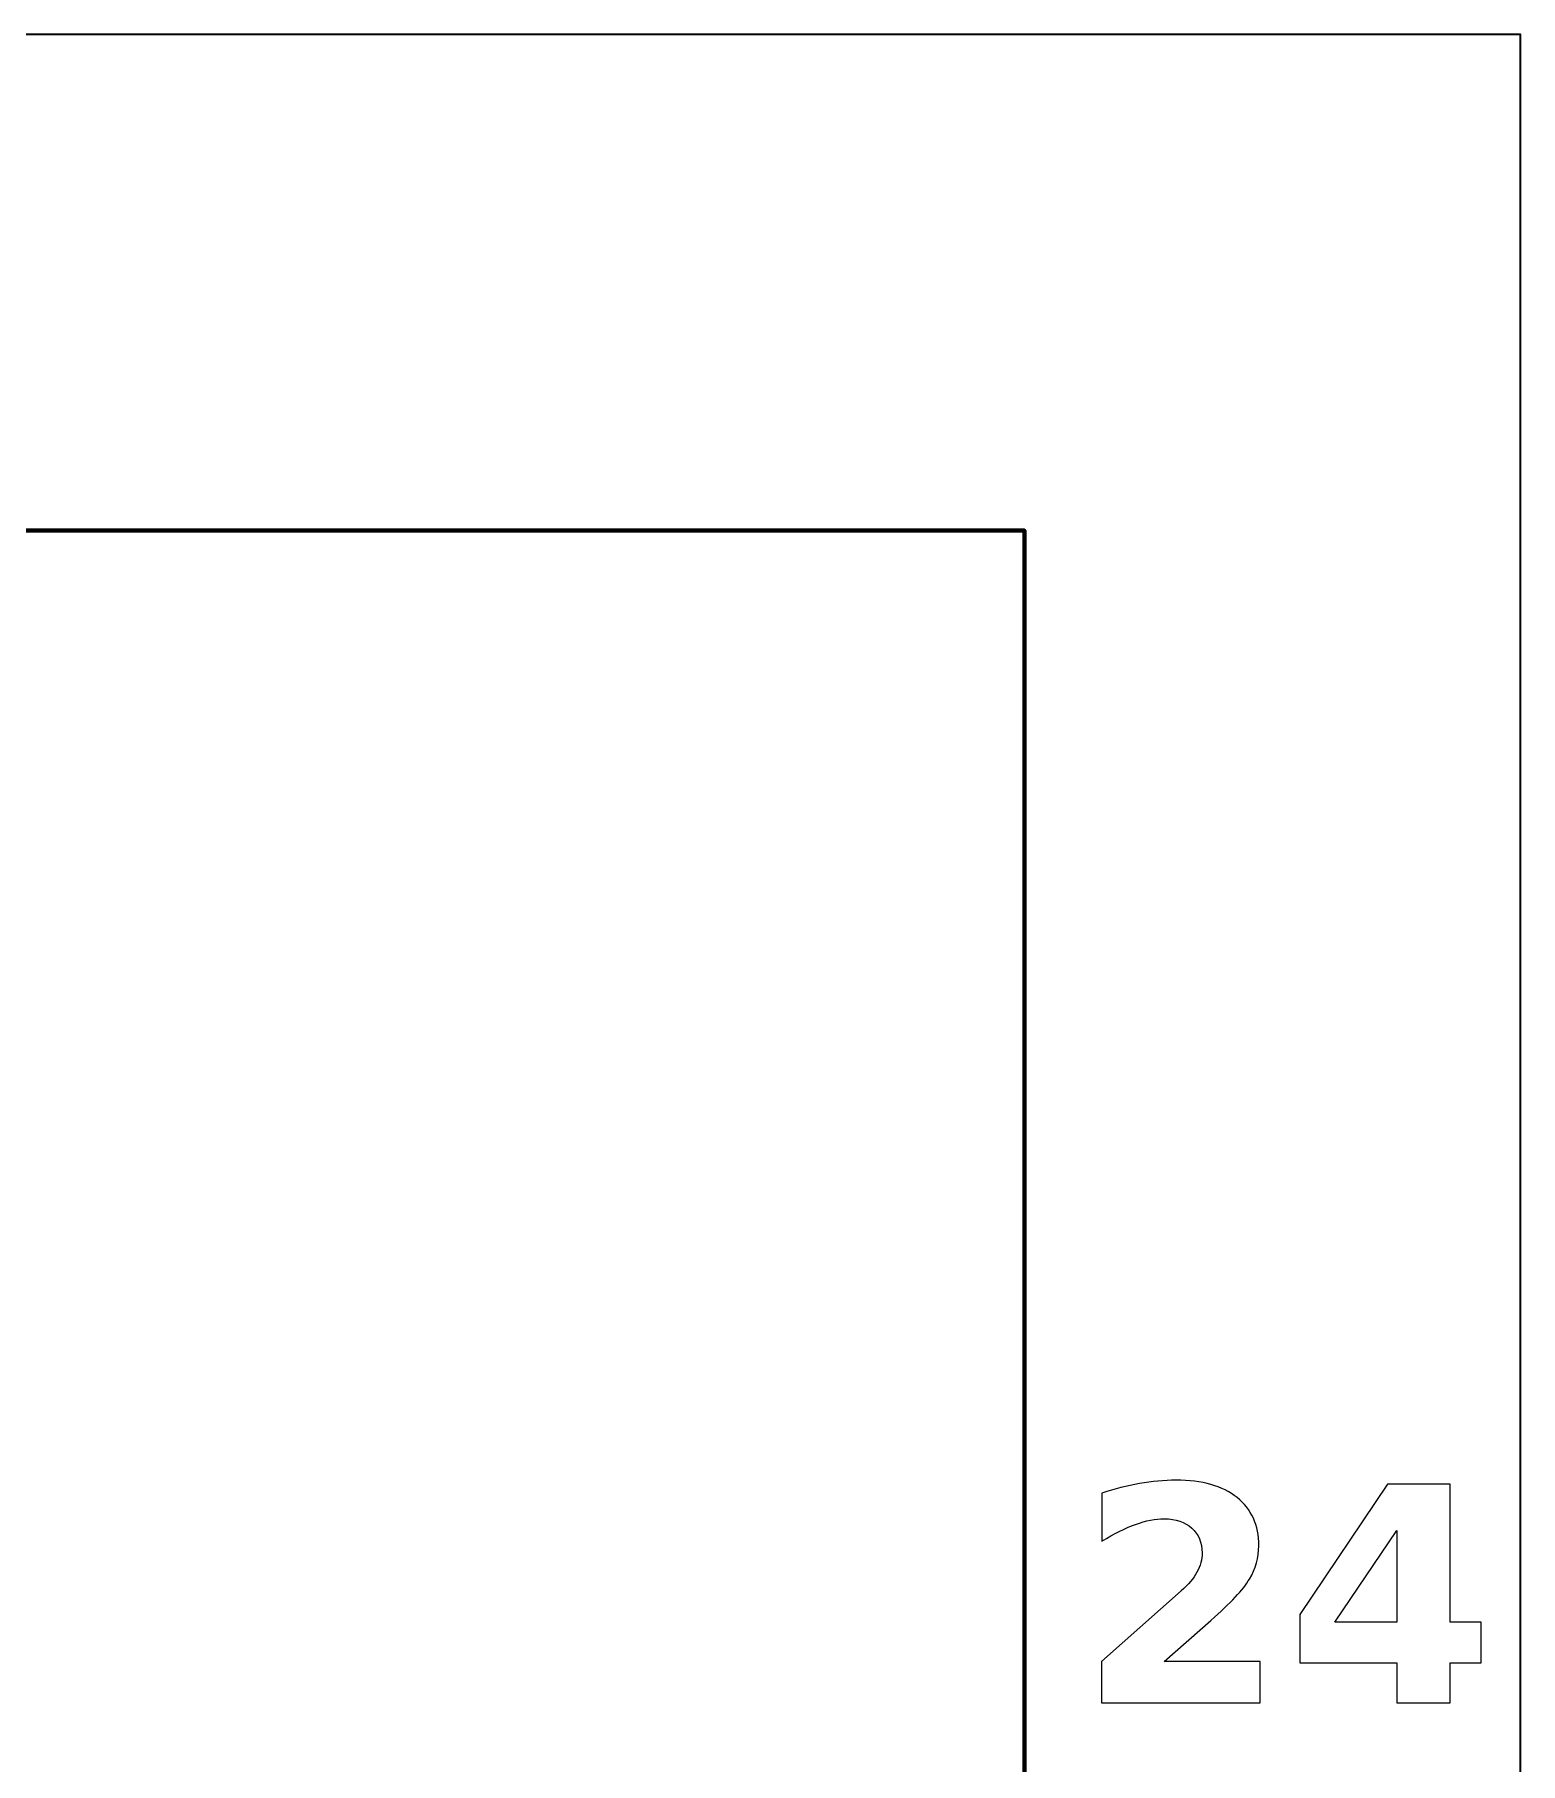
# Model space of a CAD drawing. Header units: centimetres. Extents: x -16.5 to -4.5, y -20.9 to -8.8.
# Drawn here: x -6.597 to -4.5, y -11.29 to -8.85 of the extents above; entities that cross this region are included whole.
import ezdxf

# ---------------------------------------------------------------- set-up
doc = ezdxf.new("R2010")
doc.units = ezdxf.units.CM
doc.header["$MEASUREMENT"] = 0
doc.layers.add('Layer 1', color=7, linetype='Continuous')

msp = doc.modelspace()

# ---------------------------------------------------------------- linework, layer by layer
at = {"layer": 'Layer 1', "color": 7, "lineweight": 35}
msp.add_open_spline([(-16.5, -8.85), (-16.5, -8.85), (-4.5, -8.85), (-4.5, -8.85), (-4.5, -8.85), (-4.5, -8.85), (-4.5, -20.85), (-4.5, -20.85), (-4.5, -20.85), (-4.5, -20.85), (-16.5, -20.85), (-16.5, -20.85), (-16.5, -20.85), (-16.5, -20.85), (-16.5, -8.85), (-16.5, -8.85)], degree=3, knots=[0, 0, 0, 0, 0.25, 0.25, 0.25, 0.25, 0.5, 0.5, 0.5, 0.5, 0.75, 0.75, 0.75, 0.75, 1, 1, 1, 1], dxfattribs=at)
at = {"layer": 'Layer 1', "color": 250, "lineweight": 100}
msp.add_open_spline([(-15.8, -9.55), (-15.8, -9.55), (-5.2, -9.55), (-5.2, -9.55), (-5.2, -9.55), (-5.2, -9.55), (-5.2, -20.15), (-5.2, -20.15), (-5.2, -20.15), (-5.2, -20.15), (-15.8, -20.15), (-15.8, -20.15), (-15.8, -20.15), (-15.8, -20.15), (-15.8, -9.55), (-15.8, -9.55)], degree=3, knots=[0, 0, 0, 0, 0.25, 0.25, 0.25, 0.25, 0.5, 0.5, 0.5, 0.5, 0.75, 0.75, 0.75, 0.75, 1, 1, 1, 1], dxfattribs=at)
at = {"layer": 'Layer 1', "color": 250}
for points, knots in [([(-5.003, -11.14582), (-5.003, -11.14582), (-4.86718, -11.14582), (-4.86718, -11.14582), (-4.86718, -11.14582), (-4.86718, -11.14582), (-4.86718, -11.20431), (-4.86718, -11.20431), (-4.86718, -11.20431), (-4.86718, -11.20431), (-5.09148, -11.20431), (-5.09148, -11.20431), (-5.09148, -11.20431), (-5.09148, -11.20431), (-5.09148, -11.14582), (-5.09148, -11.14582), (-5.09148, -11.14582), (-5.09148, -11.14582), (-4.9788, -11.04641), (-4.9788, -11.04641), (-4.9788, -11.04641), (-4.96871, -11.03731), (-4.9613, -11.02842), (-4.9565, -11.01974), (-4.9565, -11.01974), (-4.95164, -11.01106), (-4.94924, -11.00203), (-4.94924, -10.99264), (-4.94924, -10.99264), (-4.94924, -10.97818), (-4.95411, -10.96654), (-4.96384, -10.95772), (-4.96384, -10.95772), (-4.97351, -10.9489), (-4.98642, -10.94453), (-5.00258, -10.94453), (-5.00258, -10.94453), (-5.01499, -10.94453), (-5.02854, -10.94721), (-5.04329, -10.9525), (-5.04329, -10.9525), (-5.05803, -10.95779), (-5.07384, -10.96569), (-5.09063, -10.97614), (-5.09063, -10.97614), (-5.09063, -10.97614), (-5.09063, -10.90833), (-5.09063, -10.90833), (-5.09063, -10.90833), (-5.07271, -10.90241), (-5.055, -10.89789), (-5.0375, -10.89479), (-5.0375, -10.89479), (-5.02, -10.89168), (-5.00286, -10.89013), (-4.986, -10.89013), (-4.986, -10.89013), (-4.9491, -10.89013), (-4.92038, -10.89824), (-4.89992, -10.91454), (-4.89992, -10.91454), (-4.87946, -10.93077), (-4.86923, -10.95342), (-4.86923, -10.98256), (-4.86923, -10.98256), (-4.86923, -10.99935), (-4.8736, -11.01501), (-4.88228, -11.02955), (-4.88228, -11.02955), (-4.89096, -11.04408), (-4.90923, -11.06355), (-4.93703, -11.08796), (-4.93703, -11.08796), (-4.93703, -11.08796), (-5.003, -11.14582), (-5.003, -11.14582)], [0, 0, 0, 0, 0.0526316, 0.0526316, 0.0526316, 0.0526316, 0.1052632, 0.1052632, 0.1052632, 0.1052632, 0.1578947, 0.1578947, 0.1578947, 0.1578947, 0.2105263, 0.2105263, 0.2105263, 0.2105263, 0.2631579, 0.2631579, 0.2631579, 0.2631579, 0.3157895, 0.3157895, 0.3157895, 0.3157895, 0.3684211, 0.3684211, 0.3684211, 0.3684211, 0.4210526, 0.4210526, 0.4210526, 0.4210526, 0.4736842, 0.4736842, 0.4736842, 0.4736842, 0.5263158, 0.5263158, 0.5263158, 0.5263158, 0.5789474, 0.5789474, 0.5789474, 0.5789474, 0.6315789, 0.6315789, 0.6315789, 0.6315789, 0.6842105, 0.6842105, 0.6842105, 0.6842105, 0.7368421, 0.7368421, 0.7368421, 0.7368421, 0.7894737, 0.7894737, 0.7894737, 0.7894737, 0.8421053, 0.8421053, 0.8421053, 0.8421053, 0.8947368, 0.8947368, 0.8947368, 0.8947368, 0.9473684, 0.9473684, 0.9473684, 0.9473684, 1, 1, 1, 1]), ([(-4.68776, -10.8957), (-4.68776, -10.8957), (-4.59928, -10.8957), (-4.59928, -10.8957), (-4.59928, -10.8957), (-4.59928, -10.8957), (-4.59928, -11.09043), (-4.59928, -11.09043), (-4.59928, -11.09043), (-4.59928, -11.09043), (-4.55526, -11.09043), (-4.55526, -11.09043), (-4.55526, -11.09043), (-4.55526, -11.09043), (-4.55526, -11.14808), (-4.55526, -11.14808), (-4.55526, -11.14808), (-4.55526, -11.14808), (-4.59928, -11.14808), (-4.59928, -11.14808), (-4.59928, -11.14808), (-4.59928, -11.14808), (-4.59928, -11.20431), (-4.59928, -11.20431), (-4.59928, -11.20431), (-4.59928, -11.20431), (-4.67449, -11.20431), (-4.67449, -11.20431), (-4.67449, -11.20431), (-4.67449, -11.20431), (-4.67449, -11.14808), (-4.67449, -11.14808), (-4.67449, -11.14808), (-4.67449, -11.14808), (-4.81137, -11.14808), (-4.81137, -11.14808), (-4.81137, -11.14808), (-4.81137, -11.14808), (-4.81137, -11.07985), (-4.81137, -11.07985), (-4.81137, -11.07985), (-4.81137, -11.07985), (-4.68776, -10.8957), (-4.68776, -10.8957)], [0, 0, 0, 0, 0.0909091, 0.0909091, 0.0909091, 0.0909091, 0.1818182, 0.1818182, 0.1818182, 0.1818182, 0.2727273, 0.2727273, 0.2727273, 0.2727273, 0.3636364, 0.3636364, 0.3636364, 0.3636364, 0.4545455, 0.4545455, 0.4545455, 0.4545455, 0.5454545, 0.5454545, 0.5454545, 0.5454545, 0.6363636, 0.6363636, 0.6363636, 0.6363636, 0.7272727, 0.7272727, 0.7272727, 0.7272727, 0.8181818, 0.8181818, 0.8181818, 0.8181818, 0.9090909, 0.9090909, 0.9090909, 0.9090909, 1, 1, 1, 1]), ([(-4.67449, -10.96125), (-4.67449, -10.96125), (-4.76177, -11.09043), (-4.76177, -11.09043), (-4.76177, -11.09043), (-4.76177, -11.09043), (-4.67449, -11.09043), (-4.67449, -11.09043), (-4.67449, -11.09043), (-4.67449, -11.09043), (-4.67449, -10.96125), (-4.67449, -10.96125)], [0, 0, 0, 0, 0.3333333, 0.3333333, 0.3333333, 0.3333333, 0.6666667, 0.6666667, 0.6666667, 0.6666667, 1, 1, 1, 1])]:
    msp.add_open_spline(points, degree=3, knots=knots, dxfattribs=at)

doc.saveas('drawing.dxf')
